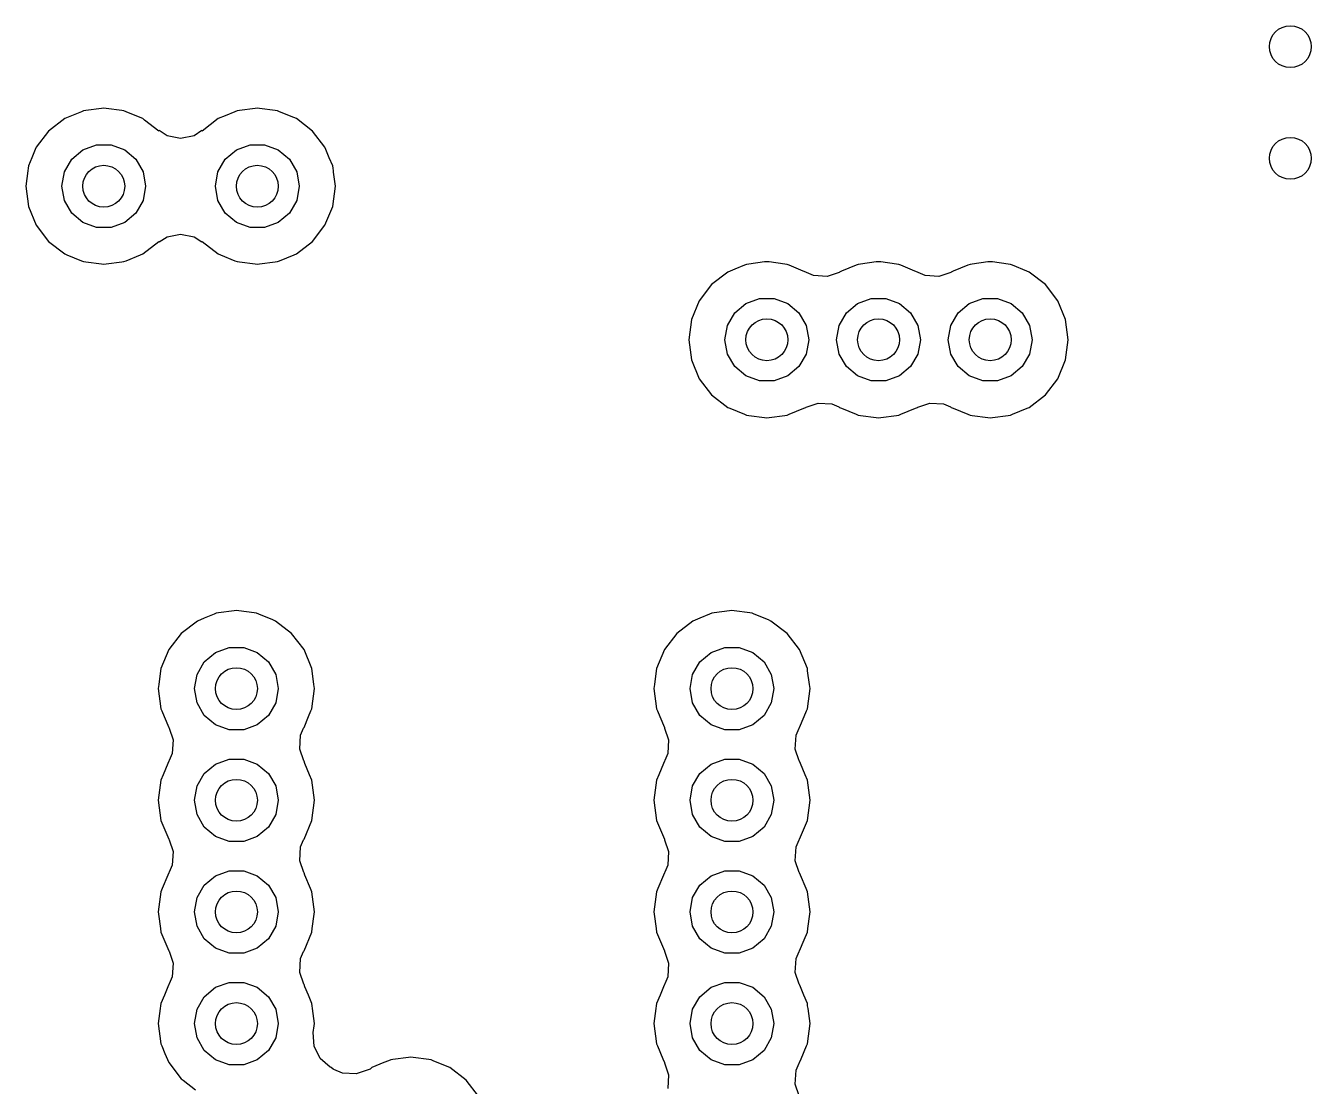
# Model space of a CAD drawing. Extents: x 0.99 to 4.24, y -7.27 to -4.02.
# Drawn here: x 1.3008 to 1.6634, y -6.9744 to -6.6752 of the extents above; entities that cross this region are included whole.
import ezdxf

# ---------------------------------------------------------------- set-up
doc = ezdxf.new("R2010")
doc.units = 0
doc.header["$MEASUREMENT"] = 0
doc.layers.add('BLACK', color=7, linetype='CONTINUOUS')

msp = doc.modelspace()

# ---------------------------------------------------------------- linework, layer by layer
at = {"layer": 'BLACK', "linetype": 'CONTINUOUS'}
for p, q in [((1.31653, -6.69945), (1.31377, -6.7006)), ((1.31714, -6.6992), (1.31653, -6.69945)), ((1.31653, -6.69945), (1.31653, -6.69945)), ((1.31778, -6.69912), (1.31714, -6.6992)), ((1.32219, -6.69854), (1.31778, -6.69912)), ((1.31778, -6.69912), (1.31778, -6.69912)), ((1.32283, -6.69845), (1.32219, -6.69854)), ((1.32348, -6.69854), (1.32283, -6.69845)), ((1.32789, -6.69912), (1.32348, -6.69854)), ((1.32853, -6.6992), (1.32789, -6.69912)), ((1.32789, -6.69912), (1.32789, -6.69912)), ((1.32914, -6.69945), (1.32853, -6.6992)), ((1.33312, -6.7011), (1.32914, -6.69945)), ((1.32914, -6.69945), (1.32914, -6.69945)), ((1.35984, -6.69945), (1.35708, -6.7006)), ((1.36044, -6.6992), (1.35984, -6.69945)), ((1.35984, -6.69945), (1.35984, -6.69945)), ((1.36109, -6.69912), (1.36044, -6.6992)), ((1.36549, -6.69854), (1.36109, -6.69912)), ((1.36109, -6.69912), (1.36109, -6.69912)), ((1.36614, -6.69845), (1.36549, -6.69854)), ((1.36679, -6.69854), (1.36614, -6.69845)), ((1.37119, -6.69912), (1.36679, -6.69854)), ((1.37184, -6.6992), (1.37119, -6.69912)), ((1.37119, -6.69912), (1.37119, -6.69912)), ((1.37244, -6.69945), (1.37184, -6.6992)), ((1.37642, -6.7011), (1.37244, -6.69945)), ((1.37244, -6.69945), (1.37244, -6.69945)), ((1.31183, -6.7014), (1.30726, -6.7049)), ((1.31377, -6.7006), (1.31183, -6.7014)), ((1.33384, -6.7014), (1.33312, -6.7011)), ((1.33436, -6.7018), (1.33384, -6.7014)), ((1.3384, -6.7049), (1.33436, -6.7018)), ((1.35513, -6.7014), (1.35057, -6.7049)), ((1.35708, -6.7006), (1.35513, -6.7014)), ((1.37715, -6.7014), (1.37642, -6.7011)), ((1.38171, -6.7049), (1.37715, -6.7014)), ((1.30726, -6.7049), (1.30377, -6.70946)), ((1.3385, -6.70477), (1.3384, -6.7049)), ((1.34068, -6.70622), (1.3385, -6.70477)), ((1.34449, -6.70698), (1.34068, -6.70622)), ((1.3483, -6.70622), (1.34449, -6.70698)), ((1.35047, -6.70477), (1.3483, -6.70622)), ((1.35057, -6.7049), (1.35047, -6.70477)), ((1.38521, -6.70946), (1.38171, -6.7049)), ((1.30352, -6.71007), (1.30254, -6.71242)), ((1.30377, -6.70946), (1.30352, -6.71007)), ((1.31379, -6.71288), (1.31693, -6.71024)), ((1.31693, -6.71024), (1.32078, -6.70884)), ((1.32078, -6.70884), (1.32489, -6.70884)), ((1.32489, -6.70884), (1.32874, -6.71024)), ((1.32874, -6.71024), (1.33188, -6.71288)), ((1.35709, -6.71288), (1.36024, -6.71024)), ((1.36024, -6.71024), (1.36409, -6.70884)), ((1.36409, -6.70884), (1.36819, -6.70884)), ((1.36819, -6.70884), (1.37205, -6.71024)), ((1.37205, -6.71024), (1.37519, -6.71288)), ((1.38546, -6.71007), (1.38521, -6.70946)), ((1.38644, -6.71242), (1.38546, -6.71007)), ((1.30254, -6.71242), (1.30157, -6.71477)), ((1.31174, -6.71643), (1.31379, -6.71288)), ((1.33188, -6.71288), (1.33393, -6.71643)), ((1.35504, -6.71643), (1.35709, -6.71288)), ((1.37519, -6.71288), (1.37724, -6.71643)), ((1.38741, -6.71477), (1.38644, -6.71242)), ((1.30139, -6.71613), (1.30082, -6.72047)), ((1.30148, -6.71542), (1.30139, -6.71613)), ((1.30157, -6.71477), (1.30148, -6.71542)), ((1.30148, -6.71542), (1.30148, -6.71542)), ((1.31102, -6.72047), (1.31174, -6.71643)), ((1.33393, -6.71643), (1.33465, -6.72047)), ((1.35433, -6.72047), (1.35504, -6.71643)), ((1.37724, -6.71643), (1.37795, -6.72047)), ((1.3875, -6.71542), (1.38741, -6.71477)), ((1.3875, -6.71542), (1.3875, -6.71542)), ((1.38759, -6.71613), (1.3875, -6.71542)), ((1.38764, -6.71654), (1.38759, -6.71613)), ((1.38816, -6.72047), (1.38764, -6.71654)), ((1.30082, -6.72047), (1.30157, -6.72617)), ((1.31174, -6.72451), (1.31102, -6.72047)), ((1.33465, -6.72047), (1.33393, -6.72451)), ((1.35504, -6.72451), (1.35433, -6.72047)), ((1.37795, -6.72047), (1.37724, -6.72451)), ((1.38741, -6.72617), (1.38816, -6.72047)), ((1.31379, -6.72806), (1.31174, -6.72451)), ((1.33393, -6.72451), (1.33188, -6.72806)), ((1.35709, -6.72806), (1.35504, -6.72451)), ((1.37724, -6.72451), (1.37519, -6.72806)), ((1.30157, -6.72617), (1.30377, -6.73148)), ((1.31693, -6.7307), (1.31379, -6.72806)), ((1.33188, -6.72806), (1.32874, -6.7307)), ((1.36024, -6.7307), (1.35709, -6.72806)), ((1.37519, -6.72806), (1.37205, -6.7307)), ((1.38521, -6.73148), (1.38741, -6.72617)), ((1.30377, -6.73148), (1.30726, -6.73604)), ((1.32078, -6.7321), (1.31693, -6.7307)), ((1.32489, -6.7321), (1.32078, -6.7321)), ((1.32874, -6.7307), (1.32489, -6.7321)), ((1.36409, -6.7321), (1.36024, -6.7307)), ((1.36819, -6.7321), (1.36409, -6.7321)), ((1.37205, -6.7307), (1.36819, -6.7321)), ((1.38171, -6.73604), (1.38521, -6.73148)), ((1.30726, -6.73604), (1.31183, -6.73954)), ((1.33384, -6.73954), (1.3384, -6.73604)), ((1.3384, -6.73604), (1.3385, -6.73617)), ((1.3385, -6.73617), (1.34068, -6.73472)), ((1.34068, -6.73472), (1.34449, -6.73396)), ((1.34449, -6.73396), (1.3483, -6.73472)), ((1.3483, -6.73472), (1.35047, -6.73617)), ((1.35047, -6.73617), (1.35057, -6.73604)), ((1.35057, -6.73604), (1.35513, -6.73954)), ((1.37715, -6.73954), (1.38171, -6.73604)), ((1.31183, -6.73954), (1.31243, -6.73979)), ((1.31243, -6.73979), (1.31653, -6.74149)), ((1.32914, -6.74149), (1.33324, -6.73979)), ((1.33324, -6.73979), (1.33384, -6.73954)), ((1.35513, -6.73954), (1.35574, -6.73979)), ((1.35574, -6.73979), (1.35984, -6.74149)), ((1.37244, -6.74149), (1.37655, -6.73979)), ((1.37655, -6.73979), (1.37715, -6.73954)), ((1.31653, -6.74149), (1.31653, -6.74149)), ((1.31653, -6.74149), (1.31714, -6.74174)), ((1.31714, -6.74174), (1.31778, -6.74183)), ((1.31778, -6.74183), (1.31778, -6.74183)), ((1.31778, -6.74183), (1.32219, -6.74241)), ((1.32219, -6.74241), (1.32283, -6.74249)), ((1.32283, -6.74249), (1.32348, -6.74241)), ((1.32348, -6.74241), (1.32789, -6.74183)), ((1.32789, -6.74183), (1.32853, -6.74174)), ((1.32789, -6.74183), (1.32789, -6.74183)), ((1.32853, -6.74174), (1.32914, -6.74149)), ((1.32914, -6.74149), (1.32914, -6.74149)), ((1.35984, -6.74149), (1.35984, -6.74149)), ((1.35984, -6.74149), (1.36044, -6.74174)), ((1.36044, -6.74174), (1.36109, -6.74183)), ((1.36109, -6.74183), (1.36109, -6.74183)), ((1.36109, -6.74183), (1.36549, -6.74241)), ((1.36549, -6.74241), (1.36614, -6.74249)), ((1.36614, -6.74249), (1.36679, -6.74241)), ((1.36679, -6.74241), (1.37119, -6.74183)), ((1.37119, -6.74183), (1.37184, -6.74174)), ((1.37119, -6.74183), (1.37119, -6.74183)), ((1.37184, -6.74174), (1.37244, -6.74149)), ((1.37244, -6.74149), (1.37244, -6.74149)), ((1.50354, -6.74276), (1.50078, -6.7439)), ((1.50414, -6.74251), (1.50354, -6.74276)), ((1.50354, -6.74276), (1.50354, -6.74276)), ((1.50479, -6.74243), (1.50414, -6.74251)), ((1.5092, -6.74185), (1.50479, -6.74243)), ((1.50479, -6.74243), (1.50479, -6.74243)), ((1.50984, -6.74176), (1.5092, -6.74185)), ((1.51049, -6.74185), (1.50984, -6.74176)), ((1.51489, -6.74243), (1.51049, -6.74185)), ((1.51554, -6.74251), (1.51489, -6.74243)), ((1.51489, -6.74243), (1.51489, -6.74243)), ((1.51614, -6.74276), (1.51554, -6.74251)), ((1.52012, -6.74441), (1.51614, -6.74276)), ((1.51614, -6.74276), (1.51614, -6.74276)), ((1.53504, -6.74276), (1.53093, -6.74446)), ((1.53564, -6.74251), (1.53504, -6.74276)), ((1.53504, -6.74276), (1.53504, -6.74276)), ((1.53629, -6.74243), (1.53564, -6.74251)), ((1.54069, -6.74185), (1.53629, -6.74243)), ((1.53629, -6.74243), (1.53629, -6.74243)), ((1.54134, -6.74176), (1.54069, -6.74185)), ((1.54199, -6.74185), (1.54134, -6.74176)), ((1.54639, -6.74243), (1.54199, -6.74185)), ((1.54704, -6.74251), (1.54639, -6.74243)), ((1.54639, -6.74243), (1.54639, -6.74243)), ((1.54764, -6.74276), (1.54704, -6.74251)), ((1.55162, -6.74441), (1.54764, -6.74276)), ((1.54764, -6.74276), (1.54764, -6.74276)), ((1.56653, -6.74276), (1.56243, -6.74446)), ((1.56714, -6.74251), (1.56653, -6.74276)), ((1.56653, -6.74276), (1.56653, -6.74276)), ((1.56778, -6.74243), (1.56714, -6.74251)), ((1.57219, -6.74185), (1.56778, -6.74243)), ((1.56778, -6.74243), (1.56778, -6.74243)), ((1.57283, -6.74176), (1.57219, -6.74185)), ((1.57348, -6.74185), (1.57283, -6.74176)), ((1.57789, -6.74243), (1.57348, -6.74185)), ((1.57853, -6.74251), (1.57789, -6.74243)), ((1.57789, -6.74243), (1.57789, -6.74243)), ((1.57914, -6.74276), (1.57853, -6.74251)), ((1.58312, -6.74441), (1.57914, -6.74276)), ((1.57914, -6.74276), (1.57914, -6.74276)), ((1.49883, -6.74471), (1.49427, -6.74821)), ((1.50078, -6.7439), (1.49883, -6.74471)), ((1.52085, -6.74471), (1.52012, -6.74441)), ((1.52102, -6.74484), (1.52085, -6.74471)), ((1.52301, -6.74566), (1.52102, -6.74484)), ((1.52689, -6.74592), (1.52301, -6.74566)), ((1.53023, -6.74478), (1.52689, -6.74592)), ((1.53033, -6.74471), (1.53023, -6.74478)), ((1.53093, -6.74446), (1.53033, -6.74471)), ((1.55235, -6.74471), (1.55162, -6.74441)), ((1.55252, -6.74484), (1.55235, -6.74471)), ((1.55451, -6.74566), (1.55252, -6.74484)), ((1.55839, -6.74592), (1.55451, -6.74566)), ((1.56173, -6.74478), (1.55839, -6.74592)), ((1.56183, -6.74471), (1.56173, -6.74478)), ((1.56243, -6.74446), (1.56183, -6.74471)), ((1.58384, -6.74471), (1.58312, -6.74441)), ((1.5884, -6.74821), (1.58384, -6.74471)), ((1.49427, -6.74821), (1.49077, -6.75277)), ((1.5919, -6.75277), (1.5884, -6.74821)), ((1.49077, -6.75277), (1.48857, -6.75808)), ((1.50079, -6.75619), (1.50394, -6.75355)), ((1.50394, -6.75355), (1.50779, -6.75215)), ((1.50779, -6.75215), (1.51189, -6.75215)), ((1.51189, -6.75215), (1.51575, -6.75355)), ((1.51575, -6.75355), (1.51889, -6.75619)), ((1.53229, -6.75619), (1.53543, -6.75355)), ((1.53543, -6.75355), (1.53929, -6.75215)), ((1.53929, -6.75215), (1.54339, -6.75215)), ((1.54339, -6.75215), (1.54724, -6.75355)), ((1.54724, -6.75355), (1.55039, -6.75619)), ((1.56379, -6.75619), (1.56693, -6.75355)), ((1.56693, -6.75355), (1.57078, -6.75215)), ((1.57078, -6.75215), (1.57489, -6.75215)), ((1.57489, -6.75215), (1.57874, -6.75355)), ((1.57874, -6.75355), (1.58188, -6.75619)), ((1.5941, -6.75808), (1.5919, -6.75277)), ((1.48857, -6.75808), (1.48782, -6.76378)), ((1.49874, -6.75974), (1.50079, -6.75619)), ((1.51889, -6.75619), (1.52094, -6.75974)), ((1.53024, -6.75974), (1.53229, -6.75619)), ((1.55039, -6.75619), (1.55244, -6.75974)), ((1.56174, -6.75974), (1.56379, -6.75619)), ((1.58188, -6.75619), (1.58393, -6.75974)), ((1.59485, -6.76378), (1.5941, -6.75808)), ((1.49803, -6.76378), (1.49874, -6.75974)), ((1.52094, -6.75974), (1.52165, -6.76378)), ((1.52953, -6.76378), (1.53024, -6.75974)), ((1.55244, -6.75974), (1.55315, -6.76378)), ((1.56102, -6.76378), (1.56174, -6.75974)), ((1.58393, -6.75974), (1.58465, -6.76378)), ((1.48782, -6.76378), (1.48857, -6.76948)), ((1.49874, -6.76782), (1.49803, -6.76378)), ((1.52165, -6.76378), (1.52094, -6.76782)), ((1.53024, -6.76782), (1.52953, -6.76378)), ((1.55315, -6.76378), (1.55244, -6.76782)), ((1.56174, -6.76782), (1.56102, -6.76378)), ((1.58465, -6.76378), (1.58393, -6.76782)), ((1.5941, -6.76948), (1.59485, -6.76378)), ((1.50079, -6.77137), (1.49874, -6.76782)), ((1.52094, -6.76782), (1.51889, -6.77137)), ((1.53229, -6.77137), (1.53024, -6.76782)), ((1.55244, -6.76782), (1.55039, -6.77137)), ((1.56379, -6.77137), (1.56174, -6.76782)), ((1.58393, -6.76782), (1.58188, -6.77137)), ((1.48857, -6.76948), (1.49077, -6.77479)), ((1.50394, -6.77401), (1.50079, -6.77137)), ((1.51889, -6.77137), (1.51575, -6.77401)), ((1.53543, -6.77401), (1.53229, -6.77137)), ((1.55039, -6.77137), (1.54724, -6.77401)), ((1.56693, -6.77401), (1.56379, -6.77137)), ((1.58188, -6.77137), (1.57874, -6.77401)), ((1.5919, -6.77479), (1.5941, -6.76948)), ((1.49077, -6.77479), (1.49427, -6.77935)), ((1.50779, -6.77541), (1.50394, -6.77401)), ((1.51189, -6.77541), (1.50779, -6.77541)), ((1.51575, -6.77401), (1.51189, -6.77541)), ((1.53929, -6.77541), (1.53543, -6.77401)), ((1.54339, -6.77541), (1.53929, -6.77541)), ((1.54724, -6.77401), (1.54339, -6.77541)), ((1.57078, -6.77541), (1.56693, -6.77401)), ((1.57489, -6.77541), (1.57078, -6.77541)), ((1.57874, -6.77401), (1.57489, -6.77541)), ((1.5884, -6.77935), (1.5919, -6.77479)), ((1.49427, -6.77935), (1.49883, -6.78285)), ((1.58384, -6.78285), (1.5884, -6.77935)), ((1.49883, -6.78285), (1.49944, -6.7831)), ((1.49944, -6.7831), (1.50354, -6.7848)), ((1.51614, -6.7848), (1.52025, -6.7831)), ((1.52025, -6.7831), (1.52085, -6.78285)), ((1.52085, -6.78285), (1.52095, -6.78278)), ((1.52095, -6.78278), (1.52429, -6.78164)), ((1.52429, -6.78164), (1.52817, -6.78189)), ((1.52817, -6.78189), (1.53016, -6.78272)), ((1.53016, -6.78272), (1.53033, -6.78285)), ((1.53033, -6.78285), (1.53093, -6.7831)), ((1.53093, -6.7831), (1.53504, -6.7848)), ((1.54764, -6.7848), (1.55174, -6.7831)), ((1.55174, -6.7831), (1.55235, -6.78285)), ((1.55235, -6.78285), (1.55244, -6.78278)), ((1.55244, -6.78278), (1.55579, -6.78164)), ((1.55579, -6.78164), (1.55966, -6.78189)), ((1.55966, -6.78189), (1.56166, -6.78272)), ((1.56166, -6.78272), (1.56183, -6.78285)), ((1.56183, -6.78285), (1.56243, -6.7831)), ((1.56243, -6.7831), (1.56653, -6.7848)), ((1.57914, -6.7848), (1.58324, -6.7831)), ((1.58324, -6.7831), (1.58384, -6.78285)), ((1.50354, -6.7848), (1.50354, -6.7848)), ((1.50354, -6.7848), (1.50414, -6.78505)), ((1.50414, -6.78505), (1.50479, -6.78513)), ((1.50479, -6.78513), (1.50479, -6.78513)), ((1.50479, -6.78513), (1.5092, -6.78571)), ((1.5092, -6.78571), (1.50984, -6.7858)), ((1.50984, -6.7858), (1.51049, -6.78571)), ((1.51049, -6.78571), (1.51489, -6.78513)), ((1.51489, -6.78513), (1.51554, -6.78505)), ((1.51489, -6.78513), (1.51489, -6.78513)), ((1.51554, -6.78505), (1.51614, -6.7848)), ((1.51614, -6.7848), (1.51614, -6.7848)), ((1.53504, -6.7848), (1.53504, -6.7848)), ((1.53504, -6.7848), (1.53564, -6.78505)), ((1.53564, -6.78505), (1.53629, -6.78513)), ((1.53629, -6.78513), (1.53629, -6.78513)), ((1.53629, -6.78513), (1.54069, -6.78571)), ((1.54069, -6.78571), (1.54134, -6.7858)), ((1.54134, -6.7858), (1.54199, -6.78571)), ((1.54199, -6.78571), (1.54639, -6.78513)), ((1.54639, -6.78513), (1.54704, -6.78505)), ((1.54639, -6.78513), (1.54639, -6.78513)), ((1.54704, -6.78505), (1.54764, -6.7848)), ((1.54764, -6.7848), (1.54764, -6.7848)), ((1.56653, -6.7848), (1.56653, -6.7848)), ((1.56653, -6.7848), (1.56714, -6.78505)), ((1.56714, -6.78505), (1.56778, -6.78513)), ((1.56778, -6.78513), (1.56778, -6.78513)), ((1.56778, -6.78513), (1.57219, -6.78571)), ((1.57219, -6.78571), (1.57283, -6.7858)), ((1.57283, -6.7858), (1.57348, -6.78571)), ((1.57348, -6.78571), (1.57789, -6.78513)), ((1.57789, -6.78513), (1.57853, -6.78505)), ((1.57789, -6.78513), (1.57789, -6.78513)), ((1.57853, -6.78505), (1.57914, -6.7848)), ((1.57914, -6.7848), (1.57914, -6.7848)), ((1.35393, -6.84119), (1.35117, -6.84233)), ((1.35454, -6.84094), (1.35393, -6.84119)), ((1.35393, -6.84119), (1.35393, -6.84119)), ((1.35518, -6.84085), (1.35454, -6.84094)), ((1.35959, -6.84027), (1.35518, -6.84085)), ((1.35518, -6.84085), (1.35518, -6.84085)), ((1.36024, -6.84019), (1.35959, -6.84027)), ((1.36088, -6.84027), (1.36024, -6.84019)), ((1.36529, -6.84085), (1.36088, -6.84027)), ((1.36594, -6.84094), (1.36529, -6.84085)), ((1.36529, -6.84085), (1.36529, -6.84085)), ((1.36654, -6.84119), (1.36594, -6.84094)), ((1.37052, -6.84283), (1.36654, -6.84119)), ((1.36654, -6.84119), (1.36654, -6.84119)), ((1.4937, -6.84119), (1.49094, -6.84233)), ((1.4943, -6.84094), (1.4937, -6.84119)), ((1.4937, -6.84119), (1.4937, -6.84119)), ((1.49495, -6.84085), (1.4943, -6.84094)), ((1.49935, -6.84027), (1.49495, -6.84085)), ((1.49495, -6.84085), (1.49495, -6.84085)), ((1.5, -6.84019), (1.49935, -6.84027)), ((1.50065, -6.84027), (1.5, -6.84019)), ((1.50505, -6.84085), (1.50065, -6.84027)), ((1.5057, -6.84094), (1.50505, -6.84085)), ((1.50505, -6.84085), (1.50505, -6.84085)), ((1.5063, -6.84119), (1.5057, -6.84094)), ((1.51028, -6.84283), (1.5063, -6.84119)), ((1.5063, -6.84119), (1.5063, -6.84119)), ((1.34923, -6.84314), (1.34467, -6.84663)), ((1.35117, -6.84233), (1.34923, -6.84314)), ((1.37125, -6.84314), (1.37052, -6.84283)), ((1.37581, -6.84663), (1.37125, -6.84314)), ((1.48899, -6.84314), (1.48443, -6.84663)), ((1.49094, -6.84233), (1.48899, -6.84314)), ((1.51101, -6.84314), (1.51028, -6.84283)), ((1.51557, -6.84663), (1.51101, -6.84314)), ((1.34467, -6.84663), (1.34117, -6.8512)), ((1.37931, -6.8512), (1.37581, -6.84663)), ((1.48443, -6.84663), (1.48093, -6.8512)), ((1.51907, -6.8512), (1.51557, -6.84663)), ((1.34117, -6.8512), (1.33897, -6.85651)), ((1.35119, -6.85461), (1.35433, -6.85198)), ((1.35433, -6.85198), (1.35819, -6.85057)), ((1.35819, -6.85057), (1.36229, -6.85057)), ((1.36229, -6.85057), (1.36614, -6.85198)), ((1.36614, -6.85198), (1.36928, -6.85461)), ((1.38151, -6.85651), (1.37931, -6.8512)), ((1.48093, -6.8512), (1.47873, -6.85651)), ((1.49095, -6.85461), (1.49409, -6.85198)), ((1.49409, -6.85198), (1.49795, -6.85057)), ((1.49795, -6.85057), (1.50205, -6.85057)), ((1.50205, -6.85057), (1.50591, -6.85198)), ((1.50591, -6.85198), (1.50905, -6.85461)), ((1.52127, -6.85651), (1.51907, -6.8512)), ((1.34914, -6.85817), (1.35119, -6.85461)), ((1.36928, -6.85461), (1.37133, -6.85817)), ((1.4889, -6.85817), (1.49095, -6.85461)), ((1.50905, -6.85461), (1.5111, -6.85817)), ((1.33888, -6.85715), (1.33837, -6.86103)), ((1.33897, -6.85651), (1.33888, -6.85715)), ((1.33888, -6.85715), (1.33888, -6.85715)), ((1.34843, -6.8622), (1.34914, -6.85817)), ((1.37133, -6.85817), (1.37205, -6.8622)), ((1.38159, -6.85715), (1.38151, -6.85651)), ((1.3821, -6.86103), (1.38159, -6.85715)), ((1.38159, -6.85715), (1.38159, -6.85715)), ((1.47865, -6.85715), (1.47814, -6.86103)), ((1.47873, -6.85651), (1.47865, -6.85715)), ((1.47865, -6.85715), (1.47865, -6.85715)), ((1.48819, -6.8622), (1.4889, -6.85817)), ((1.5111, -6.85817), (1.51181, -6.8622)), ((1.52135, -6.85715), (1.52127, -6.85651)), ((1.52186, -6.86103), (1.52135, -6.85715)), ((1.52135, -6.85715), (1.52135, -6.85715)), ((1.33837, -6.86103), (1.33822, -6.8622)), ((1.33822, -6.8622), (1.33897, -6.8679)), ((1.34914, -6.86624), (1.34843, -6.8622)), ((1.37205, -6.8622), (1.37133, -6.86624)), ((1.38151, -6.8679), (1.38226, -6.8622)), ((1.38226, -6.8622), (1.3821, -6.86103)), ((1.47814, -6.86103), (1.47798, -6.8622)), ((1.47798, -6.8622), (1.47873, -6.8679)), ((1.4889, -6.86624), (1.48819, -6.8622)), ((1.51181, -6.8622), (1.5111, -6.86624)), ((1.52127, -6.8679), (1.52202, -6.8622)), ((1.52202, -6.8622), (1.52186, -6.86103)), ((1.35119, -6.8698), (1.34914, -6.86624)), ((1.37133, -6.86624), (1.36928, -6.8698)), ((1.49095, -6.8698), (1.4889, -6.86624)), ((1.5111, -6.86624), (1.50905, -6.8698)), ((1.33897, -6.8679), (1.33922, -6.86851)), ((1.33922, -6.86851), (1.33922, -6.86851)), ((1.33922, -6.86851), (1.33987, -6.87008)), ((1.33987, -6.87008), (1.34117, -6.87321)), ((1.35433, -6.87243), (1.35119, -6.8698)), ((1.36928, -6.8698), (1.36614, -6.87243)), ((1.37931, -6.87321), (1.3806, -6.87008)), ((1.3806, -6.87008), (1.38126, -6.86851)), ((1.38126, -6.86851), (1.38151, -6.8679)), ((1.38126, -6.86851), (1.38126, -6.86851)), ((1.47873, -6.8679), (1.47898, -6.86851)), ((1.47898, -6.86851), (1.47898, -6.86851)), ((1.47898, -6.86851), (1.47963, -6.87008)), ((1.47963, -6.87008), (1.48093, -6.87321)), ((1.49409, -6.87243), (1.49095, -6.8698)), ((1.50905, -6.8698), (1.50591, -6.87243)), ((1.51907, -6.87321), (1.52037, -6.87008)), ((1.52037, -6.87008), (1.52102, -6.86851)), ((1.52102, -6.86851), (1.52127, -6.8679)), ((1.52102, -6.86851), (1.52102, -6.86851)), ((1.34117, -6.87321), (1.34124, -6.87331)), ((1.34124, -6.87331), (1.34238, -6.87665)), ((1.35819, -6.87384), (1.35433, -6.87243)), ((1.36229, -6.87384), (1.35819, -6.87384)), ((1.36614, -6.87243), (1.36229, -6.87384)), ((1.37835, -6.87537), (1.37918, -6.87338)), ((1.37918, -6.87338), (1.37931, -6.87321)), ((1.48093, -6.87321), (1.481, -6.87331)), ((1.481, -6.87331), (1.48214, -6.87665)), ((1.49795, -6.87384), (1.49409, -6.87243)), ((1.50205, -6.87384), (1.49795, -6.87384)), ((1.50591, -6.87243), (1.50205, -6.87384)), ((1.51812, -6.87537), (1.51894, -6.87338)), ((1.51894, -6.87338), (1.51907, -6.87321)), ((1.34238, -6.87665), (1.34212, -6.88053)), ((1.3781, -6.87925), (1.37835, -6.87537)), ((1.48214, -6.87665), (1.48188, -6.88053)), ((1.51786, -6.87925), (1.51812, -6.87537)), ((1.34212, -6.88053), (1.3413, -6.88252)), ((1.37923, -6.8826), (1.3781, -6.87925)), ((1.48188, -6.88053), (1.48106, -6.88252)), ((1.519, -6.8826), (1.51786, -6.87925)), ((1.34092, -6.88329), (1.33958, -6.88652)), ((1.34117, -6.88269), (1.34092, -6.88329)), ((1.34092, -6.88329), (1.34092, -6.88329)), ((1.3413, -6.88252), (1.34117, -6.88269)), ((1.35119, -6.88611), (1.35433, -6.88347)), ((1.35433, -6.88347), (1.35819, -6.88207)), ((1.35819, -6.88207), (1.36229, -6.88207)), ((1.36229, -6.88207), (1.36614, -6.88347)), ((1.36614, -6.88347), (1.36928, -6.88611)), ((1.37931, -6.88269), (1.37923, -6.8826)), ((1.37956, -6.88329), (1.37931, -6.88269)), ((1.38089, -6.88652), (1.37956, -6.88329)), ((1.37956, -6.88329), (1.37956, -6.88329)), ((1.48068, -6.88329), (1.47934, -6.88652)), ((1.48093, -6.88269), (1.48068, -6.88329)), ((1.48068, -6.88329), (1.48068, -6.88329)), ((1.48106, -6.88252), (1.48093, -6.88269)), ((1.49095, -6.88611), (1.49409, -6.88347)), ((1.49409, -6.88347), (1.49795, -6.88207)), ((1.49795, -6.88207), (1.50205, -6.88207)), ((1.50205, -6.88207), (1.50591, -6.88347)), ((1.50591, -6.88347), (1.50905, -6.88611)), ((1.51907, -6.88269), (1.519, -6.8826)), ((1.51932, -6.88329), (1.51907, -6.88269)), ((1.52066, -6.88652), (1.51932, -6.88329)), ((1.51932, -6.88329), (1.51932, -6.88329)), ((1.33897, -6.888), (1.33822, -6.8937)), ((1.33958, -6.88652), (1.33897, -6.888)), ((1.34914, -6.88966), (1.35119, -6.88611)), ((1.36928, -6.88611), (1.37133, -6.88966)), ((1.38151, -6.888), (1.38089, -6.88652)), ((1.38226, -6.8937), (1.38151, -6.888)), ((1.47873, -6.888), (1.47798, -6.8937)), ((1.47934, -6.88652), (1.47873, -6.888)), ((1.4889, -6.88966), (1.49095, -6.88611)), ((1.50905, -6.88611), (1.5111, -6.88966)), ((1.52127, -6.888), (1.52066, -6.88652)), ((1.52202, -6.8937), (1.52127, -6.888)), ((1.34843, -6.8937), (1.34914, -6.88966)), ((1.37133, -6.88966), (1.37205, -6.8937)), ((1.48819, -6.8937), (1.4889, -6.88966)), ((1.5111, -6.88966), (1.51181, -6.8937)), ((1.33822, -6.8937), (1.33897, -6.8994)), ((1.34914, -6.89774), (1.34843, -6.8937)), ((1.37205, -6.8937), (1.37133, -6.89774)), ((1.38151, -6.8994), (1.38226, -6.8937)), ((1.47798, -6.8937), (1.47873, -6.8994)), ((1.4889, -6.89774), (1.48819, -6.8937)), ((1.51181, -6.8937), (1.5111, -6.89774)), ((1.52127, -6.8994), (1.52202, -6.8937)), ((1.33897, -6.8994), (1.34117, -6.90471)), ((1.35119, -6.90129), (1.34914, -6.89774)), ((1.37133, -6.89774), (1.36928, -6.90129)), ((1.37931, -6.90471), (1.38151, -6.8994)), ((1.47873, -6.8994), (1.48093, -6.90471)), ((1.49095, -6.90129), (1.4889, -6.89774)), ((1.5111, -6.89774), (1.50905, -6.90129)), ((1.51907, -6.90471), (1.52127, -6.8994)), ((1.35433, -6.90393), (1.35119, -6.90129)), ((1.36928, -6.90129), (1.36614, -6.90393)), ((1.49409, -6.90393), (1.49095, -6.90129)), ((1.50905, -6.90129), (1.50591, -6.90393)), ((1.34117, -6.90471), (1.34124, -6.90481)), ((1.34124, -6.90481), (1.34238, -6.90815)), ((1.35819, -6.90533), (1.35433, -6.90393)), ((1.36229, -6.90533), (1.35819, -6.90533)), ((1.36614, -6.90393), (1.36229, -6.90533)), ((1.3781, -6.91075), (1.37835, -6.90687)), ((1.37835, -6.90687), (1.37918, -6.90488)), ((1.37918, -6.90488), (1.37931, -6.90471)), ((1.48093, -6.90471), (1.481, -6.90481)), ((1.481, -6.90481), (1.48214, -6.90815)), ((1.49795, -6.90533), (1.49409, -6.90393)), ((1.50205, -6.90533), (1.49795, -6.90533)), ((1.50591, -6.90393), (1.50205, -6.90533)), ((1.51786, -6.91075), (1.51812, -6.90687)), ((1.51812, -6.90687), (1.51894, -6.90488)), ((1.51894, -6.90488), (1.51907, -6.90471)), ((1.34238, -6.90815), (1.34212, -6.91203)), ((1.48214, -6.90815), (1.48188, -6.91203)), ((1.3413, -6.91402), (1.34117, -6.91419)), ((1.34212, -6.91203), (1.3413, -6.91402)), ((1.35433, -6.91497), (1.35819, -6.91357)), ((1.35819, -6.91357), (1.36229, -6.91357)), ((1.36229, -6.91357), (1.36614, -6.91497)), ((1.37923, -6.91409), (1.3781, -6.91075)), ((1.37931, -6.91419), (1.37923, -6.91409)), ((1.48106, -6.91402), (1.48093, -6.91419)), ((1.48188, -6.91203), (1.48106, -6.91402)), ((1.49409, -6.91497), (1.49795, -6.91357)), ((1.49795, -6.91357), (1.50205, -6.91357)), ((1.50205, -6.91357), (1.50591, -6.91497)), ((1.519, -6.91409), (1.51786, -6.91075)), ((1.51907, -6.91419), (1.519, -6.91409)), ((1.34092, -6.91479), (1.33933, -6.91862)), ((1.34117, -6.91419), (1.34092, -6.91479)), ((1.34092, -6.91479), (1.34092, -6.91479)), ((1.34914, -6.92116), (1.35119, -6.9176)), ((1.35119, -6.9176), (1.35433, -6.91497)), ((1.36614, -6.91497), (1.36928, -6.9176)), ((1.36928, -6.9176), (1.37133, -6.92116)), ((1.37956, -6.91479), (1.37931, -6.91419)), ((1.38114, -6.91862), (1.37956, -6.91479)), ((1.37956, -6.91479), (1.37956, -6.91479)), ((1.48068, -6.91479), (1.47909, -6.91862)), ((1.48093, -6.91419), (1.48068, -6.91479)), ((1.48068, -6.91479), (1.48068, -6.91479)), ((1.4889, -6.92116), (1.49095, -6.9176)), ((1.49095, -6.9176), (1.49409, -6.91497)), ((1.50591, -6.91497), (1.50905, -6.9176)), ((1.50905, -6.9176), (1.5111, -6.92116)), ((1.51932, -6.91479), (1.51907, -6.91419)), ((1.52091, -6.91862), (1.51932, -6.91479)), ((1.51932, -6.91479), (1.51932, -6.91479)), ((1.33897, -6.9195), (1.33822, -6.9252)), ((1.33933, -6.91862), (1.33897, -6.9195)), ((1.34843, -6.9252), (1.34914, -6.92116)), ((1.37133, -6.92116), (1.37205, -6.9252)), ((1.38151, -6.9195), (1.38114, -6.91862)), ((1.38226, -6.9252), (1.38151, -6.9195)), ((1.47873, -6.9195), (1.47798, -6.9252)), ((1.47909, -6.91862), (1.47873, -6.9195)), ((1.48819, -6.9252), (1.4889, -6.92116)), ((1.5111, -6.92116), (1.51181, -6.9252)), ((1.52127, -6.9195), (1.52091, -6.91862)), ((1.52202, -6.9252), (1.52127, -6.9195)), ((1.33822, -6.9252), (1.3383, -6.92584)), ((1.3383, -6.92584), (1.33883, -6.92986)), ((1.34914, -6.92924), (1.34843, -6.9252)), ((1.37205, -6.9252), (1.37133, -6.92924)), ((1.38164, -6.92986), (1.38217, -6.92584)), ((1.38217, -6.92584), (1.38226, -6.9252)), ((1.47798, -6.9252), (1.47807, -6.92584)), ((1.47807, -6.92584), (1.47859, -6.92986)), ((1.4889, -6.92924), (1.48819, -6.9252)), ((1.51181, -6.9252), (1.5111, -6.92924)), ((1.52141, -6.92986), (1.52193, -6.92584)), ((1.52193, -6.92584), (1.52202, -6.9252)), ((1.33883, -6.92986), (1.33897, -6.9309)), ((1.33897, -6.9309), (1.34117, -6.93621)), ((1.35119, -6.93279), (1.34914, -6.92924)), ((1.37133, -6.92924), (1.36928, -6.93279)), ((1.37931, -6.93621), (1.38151, -6.9309)), ((1.38151, -6.9309), (1.38164, -6.92986)), ((1.47859, -6.92986), (1.47873, -6.9309)), ((1.47873, -6.9309), (1.48093, -6.93621)), ((1.49095, -6.93279), (1.4889, -6.92924)), ((1.5111, -6.92924), (1.50905, -6.93279)), ((1.52037, -6.93307), (1.52127, -6.9309)), ((1.52127, -6.9309), (1.52141, -6.92986)), ((1.35433, -6.93543), (1.35119, -6.93279)), ((1.35819, -6.93683), (1.35433, -6.93543)), ((1.36614, -6.93543), (1.36229, -6.93683)), ((1.36928, -6.93279), (1.36614, -6.93543)), ((1.49409, -6.93543), (1.49095, -6.93279)), ((1.49795, -6.93683), (1.49409, -6.93543)), ((1.50591, -6.93543), (1.50205, -6.93683)), ((1.50905, -6.93279), (1.50591, -6.93543)), ((1.51907, -6.93621), (1.52037, -6.93307)), ((1.34117, -6.93621), (1.34124, -6.9363)), ((1.34124, -6.9363), (1.34238, -6.93964)), ((1.36229, -6.93683), (1.35819, -6.93683)), ((1.3781, -6.94225), (1.37835, -6.93837)), ((1.37835, -6.93837), (1.37918, -6.93637)), ((1.37918, -6.93637), (1.37931, -6.93621)), ((1.48093, -6.93621), (1.481, -6.9363)), ((1.481, -6.9363), (1.48214, -6.93964)), ((1.50205, -6.93683), (1.49795, -6.93683)), ((1.51786, -6.94225), (1.51812, -6.93837)), ((1.51812, -6.93837), (1.51894, -6.93637)), ((1.51894, -6.93637), (1.51907, -6.93621)), ((1.34238, -6.93964), (1.34212, -6.94352)), ((1.37923, -6.94559), (1.3781, -6.94225)), ((1.48214, -6.93964), (1.48188, -6.94352)), ((1.519, -6.94559), (1.51786, -6.94225)), ((1.34092, -6.94629), (1.33994, -6.94864)), ((1.34117, -6.94568), (1.34092, -6.94629)), ((1.34092, -6.94629), (1.34092, -6.94629)), ((1.3413, -6.94552), (1.34117, -6.94568)), ((1.34212, -6.94352), (1.3413, -6.94552)), ((1.35119, -6.9491), (1.35433, -6.94646)), ((1.35433, -6.94646), (1.35819, -6.94506)), ((1.35819, -6.94506), (1.36229, -6.94506)), ((1.36229, -6.94506), (1.36614, -6.94646)), ((1.36614, -6.94646), (1.36928, -6.9491)), ((1.37931, -6.94568), (1.37923, -6.94559)), ((1.37956, -6.94629), (1.37931, -6.94568)), ((1.38053, -6.94864), (1.37956, -6.94629)), ((1.37956, -6.94629), (1.37956, -6.94629)), ((1.48068, -6.94629), (1.47971, -6.94864)), ((1.48093, -6.94568), (1.48068, -6.94629)), ((1.48068, -6.94629), (1.48068, -6.94629)), ((1.48106, -6.94552), (1.48093, -6.94568)), ((1.48188, -6.94352), (1.48106, -6.94552)), ((1.49095, -6.9491), (1.49409, -6.94646)), ((1.49409, -6.94646), (1.49795, -6.94506)), ((1.49795, -6.94506), (1.50205, -6.94506)), ((1.50205, -6.94506), (1.50591, -6.94646)), ((1.50591, -6.94646), (1.50905, -6.9491)), ((1.51907, -6.94568), (1.519, -6.94559)), ((1.51932, -6.94629), (1.51907, -6.94568)), ((1.52029, -6.94864), (1.51932, -6.94629)), ((1.51932, -6.94629), (1.51932, -6.94629)), ((1.33994, -6.94864), (1.33897, -6.95099)), ((1.34914, -6.95265), (1.35119, -6.9491)), ((1.36928, -6.9491), (1.37133, -6.95265)), ((1.38151, -6.95099), (1.38053, -6.94864)), ((1.47971, -6.94864), (1.47873, -6.95099)), ((1.4889, -6.95265), (1.49095, -6.9491)), ((1.50905, -6.9491), (1.5111, -6.95265)), ((1.52127, -6.95099), (1.52029, -6.94864)), ((1.33878, -6.95239), (1.33822, -6.95669)), ((1.33888, -6.95164), (1.33878, -6.95239)), ((1.33897, -6.95099), (1.33888, -6.95164)), ((1.33888, -6.95164), (1.33888, -6.95164)), ((1.34843, -6.95669), (1.34914, -6.95265)), ((1.37133, -6.95265), (1.37205, -6.95669)), ((1.38159, -6.95164), (1.38151, -6.95099)), ((1.38169, -6.95239), (1.38159, -6.95164)), ((1.38159, -6.95164), (1.38159, -6.95164)), ((1.38226, -6.95669), (1.38169, -6.95239)), ((1.47855, -6.95239), (1.47798, -6.95669)), ((1.47865, -6.95164), (1.47855, -6.95239)), ((1.47873, -6.95099), (1.47865, -6.95164)), ((1.47865, -6.95164), (1.47865, -6.95164)), ((1.48819, -6.95669), (1.4889, -6.95265)), ((1.5111, -6.95265), (1.51181, -6.95669)), ((1.52135, -6.95164), (1.52127, -6.95099)), ((1.52145, -6.95239), (1.52135, -6.95164)), ((1.52135, -6.95164), (1.52135, -6.95164)), ((1.52202, -6.95669), (1.52145, -6.95239)), ((1.33822, -6.95669), (1.33897, -6.96239)), ((1.34914, -6.96073), (1.34843, -6.95669)), ((1.37205, -6.95669), (1.37133, -6.96073)), ((1.38193, -6.95919), (1.38217, -6.95734)), ((1.38217, -6.95734), (1.38226, -6.95669)), ((1.38217, -6.95734), (1.38217, -6.95734)), ((1.47798, -6.95669), (1.47873, -6.96239)), ((1.4889, -6.96073), (1.48819, -6.95669)), ((1.51181, -6.95669), (1.5111, -6.96073)), ((1.52127, -6.96239), (1.52202, -6.95669)), ((1.35119, -6.96428), (1.34914, -6.96073)), ((1.37133, -6.96073), (1.36928, -6.96428)), ((1.38218, -6.96307), (1.38193, -6.95919)), ((1.49095, -6.96428), (1.4889, -6.96073)), ((1.5111, -6.96073), (1.50905, -6.96428)), ((1.33897, -6.96239), (1.33922, -6.963)), ((1.33922, -6.963), (1.33922, -6.963)), ((1.33922, -6.963), (1.34009, -6.96511)), ((1.35433, -6.96692), (1.35119, -6.96428)), ((1.36928, -6.96428), (1.36614, -6.96692)), ((1.3839, -6.96656), (1.38218, -6.96307)), ((1.47873, -6.96239), (1.47898, -6.963)), ((1.47898, -6.963), (1.47898, -6.963)), ((1.47898, -6.963), (1.4805, -6.96667)), ((1.49409, -6.96692), (1.49095, -6.96428)), ((1.50905, -6.96428), (1.50591, -6.96692)), ((1.5195, -6.96667), (1.52102, -6.963)), ((1.52102, -6.963), (1.52127, -6.96239)), ((1.52102, -6.963), (1.52102, -6.963)), ((1.34009, -6.96511), (1.34117, -6.9677)), ((1.34117, -6.9677), (1.34467, -6.97226)), ((1.35819, -6.96832), (1.35433, -6.96692)), ((1.36229, -6.96832), (1.35819, -6.96832)), ((1.36614, -6.96692), (1.36229, -6.96832)), ((1.38667, -6.96899), (1.3839, -6.96656)), ((1.40186, -6.9677), (1.39844, -6.96912)), ((1.40315, -6.96717), (1.40186, -6.9677)), ((1.40375, -6.96692), (1.40315, -6.96717)), ((1.40315, -6.96717), (1.40315, -6.96717)), ((1.4044, -6.96683), (1.40375, -6.96692)), ((1.4088, -6.96626), (1.4044, -6.96683)), ((1.4044, -6.96683), (1.4044, -6.96683)), ((1.40945, -6.96617), (1.4088, -6.96626)), ((1.4101, -6.96626), (1.40945, -6.96617)), ((1.4145, -6.96683), (1.4101, -6.96626)), ((1.41515, -6.96692), (1.4145, -6.96683)), ((1.4145, -6.96683), (1.4145, -6.96683)), ((1.41575, -6.96717), (1.41515, -6.96692)), ((1.41829, -6.96822), (1.41575, -6.96717)), ((1.41575, -6.96717), (1.41575, -6.96717)), ((1.42046, -6.96912), (1.41829, -6.96822)), ((1.4805, -6.96667), (1.48093, -6.9677)), ((1.48093, -6.9677), (1.481, -6.9678)), ((1.481, -6.9678), (1.48214, -6.97114)), ((1.49795, -6.96832), (1.49409, -6.96692)), ((1.50205, -6.96832), (1.49795, -6.96832)), ((1.50591, -6.96692), (1.50205, -6.96832)), ((1.51812, -6.96986), (1.51894, -6.96787)), ((1.51894, -6.96787), (1.51907, -6.9677)), ((1.51907, -6.9677), (1.5195, -6.96667)), ((1.38699, -6.96912), (1.38667, -6.96899)), ((1.38751, -6.96952), (1.38699, -6.96912)), ((1.38774, -6.96965), (1.38751, -6.96952)), ((1.39014, -6.97064), (1.38774, -6.96965)), ((1.39402, -6.9709), (1.39014, -6.97064)), ((1.3977, -6.96965), (1.39402, -6.9709)), ((1.39792, -6.96952), (1.3977, -6.96965)), ((1.39844, -6.96912), (1.39792, -6.96952)), ((1.42502, -6.97262), (1.42046, -6.96912)), ((1.48214, -6.97114), (1.48188, -6.97502)), ((1.51786, -6.97374), (1.51812, -6.96986)), ((1.34467, -6.97226), (1.34518, -6.97266)), ((1.34518, -6.97266), (1.34871, -6.97536)), ((1.42852, -6.97718), (1.42502, -6.97262)), ((1.519, -6.97708), (1.51786, -6.97374))]:
    msp.add_line(p, q, dxfattribs=at)
at = {"layer": 'BLACK'}
for centre in [(1.65748, -6.6811), (1.65748, -6.7126), (1.32283, -6.72047), (1.36614, -6.72047), (1.50984, -6.76378), (1.54134, -6.76378), (1.57283, -6.76378), (1.36024, -6.8622), (1.5, -6.8622), (1.36024, -6.8937), (1.5, -6.8937), (1.36024, -6.9252), (1.5, -6.9252), (1.36024, -6.95669), (1.5, -6.95669)]:
    msp.add_circle(centre, 0.00591, dxfattribs=at)

doc.saveas('drawing.dxf')
